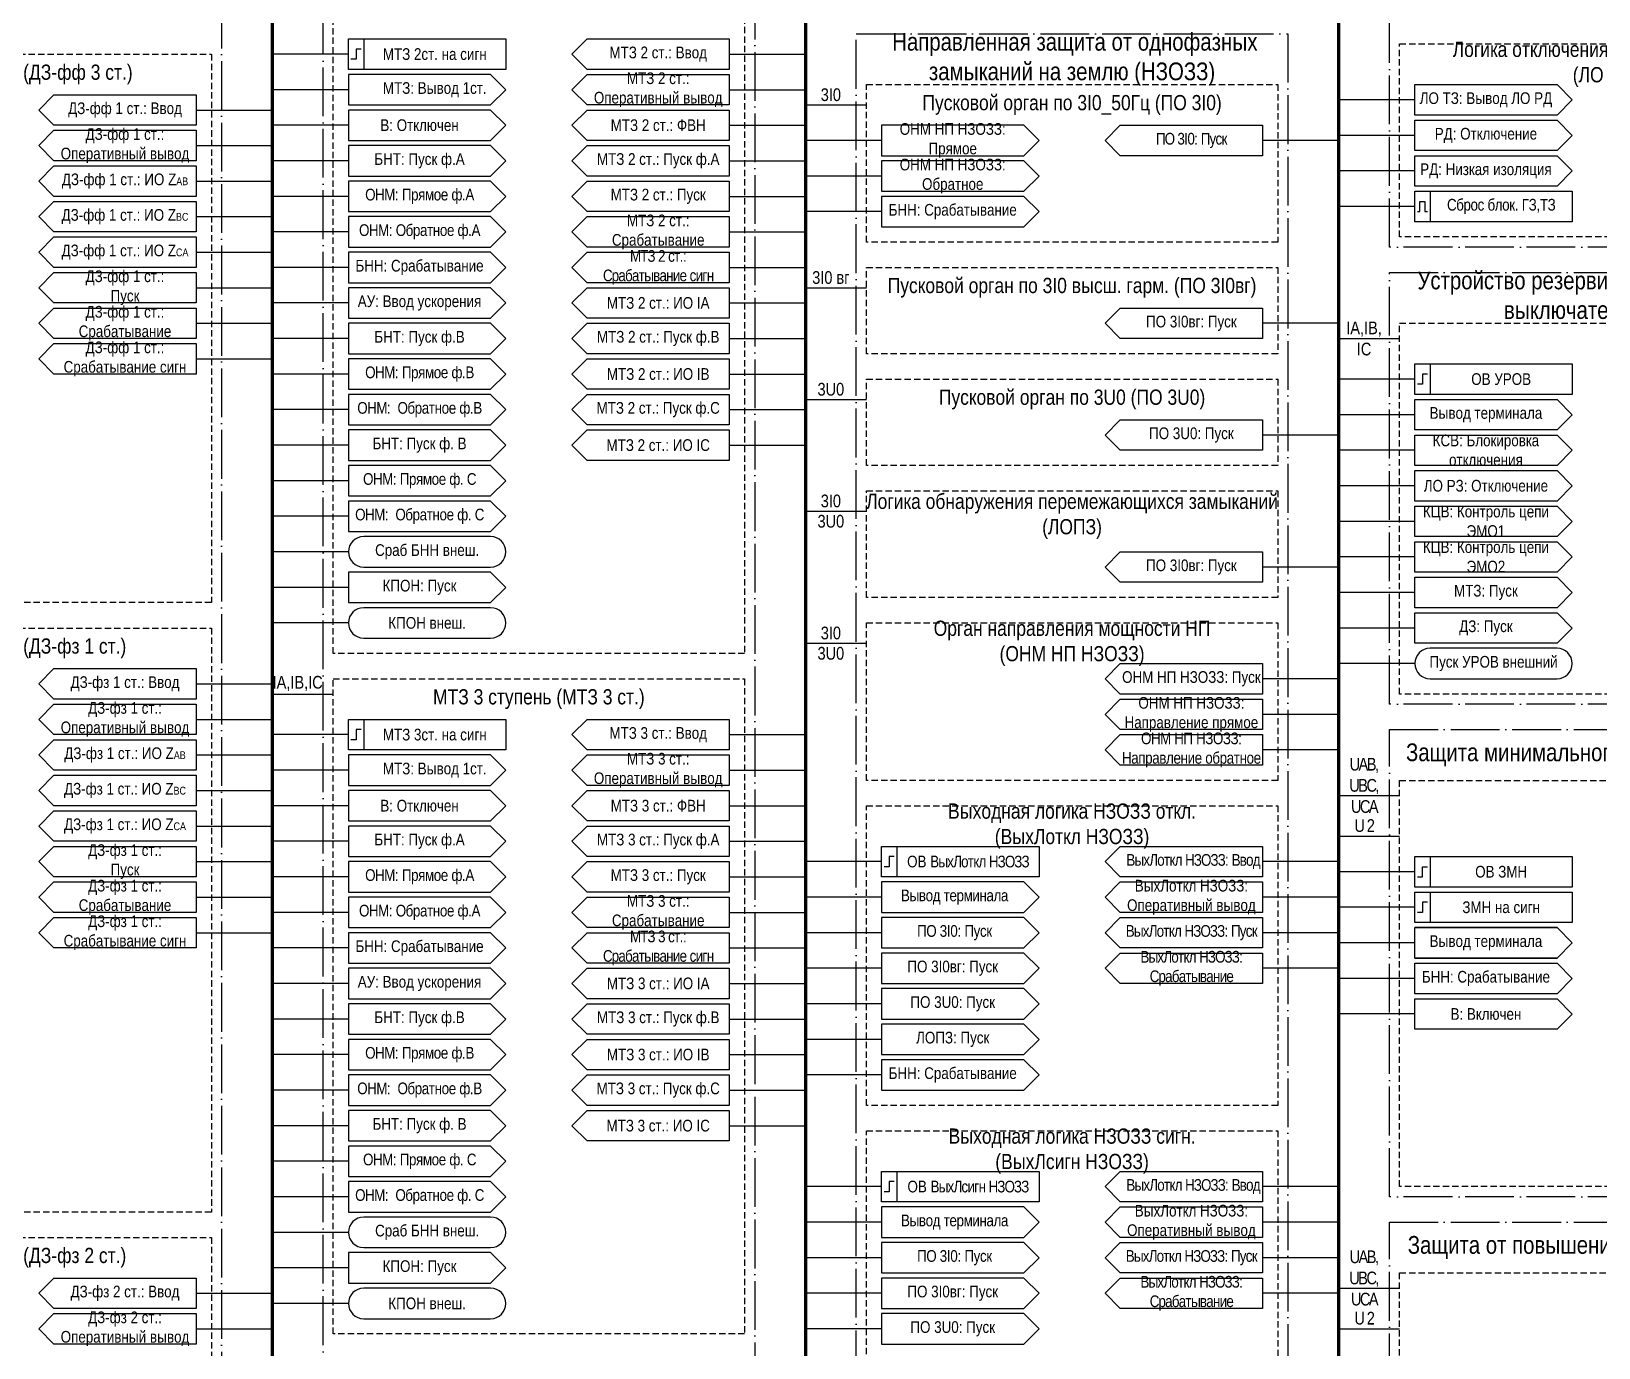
# Model space of a CAD drawing. Header units: millimetres. Extents: x -32357 to 1150, y -489 to 2440.
# Drawn here: x -28495.4 to -28186.8, y 233.3 to 492.5 of the extents above; entities that cross this region are included whole.
import ezdxf

# ---------------------------------------------------------------- set-up
doc = ezdxf.new("R2010")
doc.units = ezdxf.units.MM
doc.linetypes.add('ACAD_ISO04W100', pattern=[30, 24, -3, 0, -3])
doc.linetypes.add('штриховая2', pattern=[0.375, 0.25, -0.125])
doc.layers.add('TEXT', color=7, linetype='Continuous', lineweight=25)
doc.styles.add('2.5_Gost_RD', font='ARIALN.TTF', dxfattribs={"height": 2.5})
doc.styles.add('3.5_Gost_RD', font='ARIALN.TTF', dxfattribs={"height": 3.5})

msp = doc.modelspace()

# ---------------------------------------------------------------- linework, layer by layer
at = {"lineweight": 100, "ltscale": 100}
for p, q in [((-28448, 782), (-28448, -216)), ((-28343, 782), (-28343, -216)), ((-28238, 782), (-28238, -216))]:
    msp.add_line(p, q, dxfattribs=at)
at = {"ltscale": 100}
for p, q in [((-28433, 488), (-28448, 488)), ((-28358, 488), (-28343, 488)), ((-28433, 481), (-28448, 481)), ((-28358, 481), (-28343, 481)), ((-28223, 479), (-28238, 479)), ((-28463, 477), (-28448, 477)), ((-28343, 478), (-28331, 478)), ((-28433, 474), (-28448, 474)), ((-28358, 474), (-28343, 474)), ((-28463, 470), (-28448, 470)), ((-28328, 471), (-28343, 471)), ((-28238, 471), (-28253, 471)), ((-28223, 472), (-28238, 472)), ((-28433, 467), (-28448, 467)), ((-28358, 467), (-28343, 467)), ((-28463, 463), (-28448, 463)), ((-28328, 464), (-28343, 464)), ((-28223, 465), (-28238, 465)), ((-28433, 460), (-28448, 460)), ((-28358, 460), (-28343, 460)), ((-28328, 457), (-28343, 457)), ((-28223, 458), (-28238, 458)), ((-28463, 456), (-28448, 456)), ((-28433, 453), (-28448, 453)), ((-28358, 453), (-28343, 453)), ((-28463, 449), (-28448, 449)), ((-28433, 446), (-28448, 446)), ((-28358, 446), (-28343, 446)), ((-28463, 442), (-28448, 442)), ((-28343, 442), (-28331, 442)), ((-28433, 439), (-28448, 439)), ((-28358, 439), (-28343, 439)), ((-28463, 435), (-28448, 435)), ((-28238, 435), (-28253, 435)), ((-28433, 432), (-28448, 432)), ((-28358, 432), (-28343, 432)), ((-28238, 432), (-28226, 432)), ((-28463, 428), (-28448, 428)), ((-28433, 425), (-28448, 425)), ((-28358, 425), (-28343, 425)), ((-28223, 424), (-28238, 424)), ((-28343, 420), (-28331, 420)), ((-28433, 418), (-28448, 418)), ((-28358, 418), (-28343, 418)), ((-28223, 417), (-28238, 417)), ((-28433, 411), (-28448, 411)), ((-28358, 411), (-28343, 411)), ((-28238, 413), (-28253, 413)), ((-28223, 410), (-28238, 410)), ((-28433, 404), (-28448, 404)), ((-28223, 403), (-28238, 403)), ((-28433, 397), (-28448, 397)), ((-28343, 398), (-28331, 398)), ((-28223, 396), (-28238, 396)), ((-28433, 390), (-28448, 390)), ((-28223, 389), (-28238, 389)), ((-28238, 387), (-28253, 387)), ((-28433, 383), (-28448, 383)), ((-28223, 382), (-28238, 382)), ((-28433, 376), (-28448, 376)), ((-28223, 375), (-28238, 375)), ((-28343, 372), (-28331, 372)), ((-28223, 368), (-28238, 368)), ((-28238, 365), (-28253, 365)), ((-28463, 364), (-28448, 364)), ((-28448, 362), (-28436, 362)), ((-28463, 357), (-28448, 357)), ((-28238, 358), (-28253, 358)), ((-28433, 354), (-28448, 354)), ((-28358, 354), (-28343, 354)), ((-28463, 350), (-28448, 350)), ((-28238, 351), (-28253, 351)), ((-28433, 347), (-28448, 347)), ((-28358, 347), (-28343, 347)), ((-28463, 343), (-28448, 343)), ((-28433, 340), (-28448, 340)), ((-28358, 340), (-28343, 340)), ((-28238, 342), (-28226, 342)), ((-28463, 336), (-28448, 336)), ((-28238, 334), (-28226, 334)), ((-28433, 333), (-28448, 333)), ((-28358, 333), (-28343, 333)), ((-28463, 329), (-28448, 329)), ((-28328, 329), (-28343, 329)), ((-28238, 329), (-28253, 329)), ((-28433, 326), (-28448, 326)), ((-28358, 326), (-28343, 326)), ((-28223, 327), (-28238, 327)), ((-28463, 322), (-28448, 322)), ((-28328, 322), (-28343, 322)), ((-28238, 322), (-28253, 322)), ((-28433, 319), (-28448, 319)), ((-28358, 319), (-28343, 319)), ((-28223, 320), (-28238, 320)), ((-28463, 315), (-28448, 315)), ((-28328, 315), (-28343, 315)), ((-28238, 315), (-28253, 315)), ((-28433, 312), (-28448, 312)), ((-28358, 312), (-28343, 312)), ((-28223, 313), (-28238, 313)), ((-28328, 308), (-28343, 308)), ((-28238, 308), (-28253, 308)), ((-28223, 306), (-28238, 306)), ((-28433, 305), (-28448, 305)), ((-28358, 305), (-28343, 305)), ((-28328, 301), (-28343, 301)), ((-28433, 298), (-28448, 298)), ((-28358, 298), (-28343, 298)), ((-28223, 299), (-28238, 299)), ((-28328, 294), (-28343, 294)), ((-28433, 291), (-28448, 291)), ((-28358, 291), (-28343, 291)), ((-28433, 284), (-28448, 284)), ((-28358, 284), (-28343, 284)), ((-28328, 287), (-28343, 287)), ((-28433, 277), (-28448, 277)), ((-28358, 277), (-28343, 277)), ((-28433, 270), (-28448, 270)), ((-28433, 263), (-28448, 263)), ((-28328, 265), (-28343, 265)), ((-28238, 265), (-28253, 265)), ((-28328, 258), (-28343, 258)), ((-28238, 258), (-28253, 258)), ((-28433, 256), (-28448, 256)), ((-28328, 251), (-28343, 251)), ((-28238, 251), (-28253, 251)), ((-28433, 249), (-28448, 249)), ((-28463, 244), (-28448, 244)), ((-28328, 244), (-28343, 244)), ((-28238, 244), (-28253, 244)), ((-28238, 245), (-28226, 245)), ((-28433, 242), (-28448, 242)), ((-28463, 237), (-28448, 237)), ((-28328, 237), (-28343, 237)), ((-28238, 237), (-28226, 237))]:
    msp.add_line(p, q, dxfattribs=at)
at = {"color": 251, "linetype": 'ACAD_ISO04W100', "lineweight": 30, "ltscale": 0.4, "true_color": 0x58595b}
for points in [[(-28543, 777), (-28458, 777), (-28458, -211), (-28543, -211)], [(-28438, 682), (-28353, 682), (-28353, -105), (-28438, -105)], [(-28228, 639), (-28143, 639), (-28143, 450), (-28228, 450)], [(-28333, 492), (-28248, 492), (-28248, 215), (-28333, 215)], [(-28228, 445), (-28143, 445), (-28143, 360), (-28228, 360)], [(-28228, 355), (-28143, 355), (-28143, 263), (-28228, 263)], [(-28228, 258), (-28143, 258), (-28143, 166), (-28228, 166)]]:
    msp.add_lwpolyline(points, close=True, dxfattribs=at)
at = {"linetype": 'штриховая2', "ltscale": 5}
for points in [[(-28436, 499), (-28355, 499), (-28355, 370), (-28436, 370)], [(-28541, 488), (-28460, 488), (-28460, 380), (-28541, 380)], [(-28226, 490), (-28145, 490), (-28145, 452), (-28226, 452)], [(-28331, 482), (-28250, 482), (-28250, 451), (-28331, 451)], [(-28331, 446), (-28250, 446), (-28250, 429), (-28331, 429)], [(-28226, 435), (-28145, 435), (-28145, 362), (-28226, 362)], [(-28331, 424), (-28250, 424), (-28250, 407), (-28331, 407)], [(-28331, 402), (-28250, 402), (-28250, 381), (-28331, 381)], [(-28541, 375), (-28460, 375), (-28460, 260), (-28541, 260)], [(-28331, 376), (-28250, 376), (-28250, 345), (-28331, 345)], [(-28436, 365), (-28355, 365), (-28355, 236), (-28436, 236)], [(-28226, 345), (-28145, 345), (-28145, 265), (-28226, 265)], [(-28331, 340), (-28250, 340), (-28250, 281), (-28331, 281)], [(-28331, 276), (-28250, 276), (-28250, 217), (-28331, 217)], [(-28541, 255), (-28460, 255), (-28460, 140), (-28541, 140)], [(-28226, 248), (-28145, 248), (-28145, 168), (-28226, 168)]]:
    msp.add_lwpolyline(points, close=True, dxfattribs=at)
at = {"ltscale": 100}
for points in [[(-28433, 491), (-28430, 491), (-28430, 485), (-28433, 485)], [(-28433, 491), (-28402, 491), (-28402, 485), (-28433, 485)], [(-28358, 491), (-28358, 485), (-28386, 485), (-28389, 488), (-28386, 491)], [(-28358, 484), (-28358, 478), (-28386, 478), (-28389, 481), (-28386, 484)], [(-28463, 474), (-28491, 474), (-28494, 477), (-28491, 480), (-28463, 480)], [(-28491, 473), (-28463, 473), (-28463, 467), (-28491, 467), (-28494, 470)], [(-28358, 470), (-28358, 464), (-28386, 464), (-28389, 467), (-28386, 470)], [(-28463, 460), (-28491, 460), (-28494, 463), (-28491, 466), (-28463, 466)], [(-28358, 463), (-28358, 457), (-28386, 457), (-28389, 460), (-28386, 463)], [(-28223, 461), (-28192, 461), (-28192, 455), (-28223, 455)], [(-28223, 461), (-28220, 461), (-28220, 455), (-28223, 455)], [(-28463, 453), (-28491, 453), (-28494, 456), (-28491, 459), (-28463, 459)], [(-28358, 456), (-28358, 450), (-28386, 450), (-28389, 453), (-28386, 456)], [(-28463, 446), (-28491, 446), (-28494, 449), (-28491, 452), (-28463, 452)], [(-28358, 449), (-28358, 443), (-28386, 443), (-28389, 446), (-28386, 449)], [(-28463, 439), (-28491, 439), (-28494, 442), (-28491, 445), (-28463, 445)], [(-28358, 442), (-28358, 436), (-28386, 436), (-28389, 439), (-28386, 442)], [(-28463, 432), (-28491, 432), (-28494, 435), (-28491, 438), (-28463, 438)], [(-28358, 435), (-28358, 429), (-28386, 429), (-28389, 432), (-28386, 435)], [(-28463, 425), (-28491, 425), (-28494, 428), (-28491, 431), (-28463, 431)], [(-28358, 428), (-28358, 422), (-28386, 422), (-28389, 425), (-28386, 428)], [(-28223, 427), (-28220, 427), (-28220, 421), (-28223, 421)], [(-28223, 427), (-28192, 427), (-28192, 421), (-28223, 421)], [(-28358, 421), (-28358, 415), (-28386, 415), (-28389, 418), (-28386, 421)], [(-28358, 414), (-28358, 408), (-28386, 408), (-28389, 411), (-28386, 414)], [(-28463, 361), (-28491, 361), (-28494, 364), (-28491, 367), (-28463, 367)], [(-28491, 360), (-28463, 360), (-28463, 354), (-28491, 354), (-28494, 357)], [(-28433, 357), (-28430, 357), (-28430, 351), (-28433, 351)], [(-28433, 357), (-28402, 357), (-28402, 351), (-28433, 351)], [(-28358, 357), (-28358, 351), (-28386, 351), (-28389, 354), (-28386, 357)], [(-28463, 347), (-28491, 347), (-28494, 350), (-28491, 353), (-28463, 353)], [(-28358, 350), (-28358, 344), (-28386, 344), (-28389, 347), (-28386, 350)], [(-28463, 340), (-28491, 340), (-28494, 343), (-28491, 346), (-28463, 346)], [(-28463, 333), (-28491, 333), (-28494, 336), (-28491, 339), (-28463, 339)], [(-28358, 336), (-28358, 330), (-28386, 330), (-28389, 333), (-28386, 336)], [(-28463, 326), (-28491, 326), (-28494, 329), (-28491, 332), (-28463, 332)], [(-28328, 332), (-28325, 332), (-28325, 326), (-28328, 326)], [(-28328, 332), (-28297, 332), (-28297, 326), (-28328, 326)], [(-28358, 329), (-28358, 323), (-28386, 323), (-28389, 326), (-28386, 329)], [(-28223, 330), (-28192, 330), (-28192, 324), (-28223, 324)], [(-28223, 330), (-28220, 330), (-28220, 324), (-28223, 324)], [(-28463, 319), (-28491, 319), (-28494, 322), (-28491, 325), (-28463, 325)], [(-28358, 322), (-28358, 316), (-28386, 316), (-28389, 319), (-28386, 322)], [(-28223, 323), (-28220, 323), (-28220, 317), (-28223, 317)], [(-28223, 323), (-28192, 323), (-28192, 317), (-28223, 317)], [(-28463, 312), (-28491, 312), (-28494, 315), (-28491, 318), (-28463, 318)], [(-28358, 315), (-28358, 309), (-28386, 309), (-28389, 312), (-28386, 315)], [(-28358, 308), (-28358, 302), (-28386, 302), (-28389, 305), (-28386, 308)], [(-28358, 301), (-28358, 295), (-28386, 295), (-28389, 298), (-28386, 301)], [(-28358, 294), (-28358, 288), (-28386, 288), (-28389, 291), (-28386, 294)], [(-28358, 287), (-28358, 281), (-28386, 281), (-28389, 284), (-28386, 287)], [(-28358, 280), (-28358, 274), (-28386, 274), (-28389, 277), (-28386, 280)], [(-28328, 268), (-28325, 268), (-28325, 262), (-28328, 262)], [(-28328, 268), (-28297, 268), (-28297, 262), (-28328, 262)], [(-28463, 241), (-28491, 241), (-28494, 244), (-28491, 247), (-28463, 247)], [(-28491, 240), (-28463, 240), (-28463, 234), (-28491, 234), (-28494, 237)]]:
    msp.add_lwpolyline(points, close=True, dxfattribs=at)
at = {"lineweight": 30, "ltscale": 100}
for points in [[(-28430.5, 489), (-28431.5, 489), (-28431.5, 487), (-28432.5, 487)], [(-28222.5, 457), (-28222, 457), (-28222, 459), (-28221, 459), (-28221, 457), (-28220.5, 457)], [(-28220.5, 425), (-28221.5, 425), (-28221.5, 423), (-28222.5, 423)], [(-28430.5, 355), (-28431.5, 355), (-28431.5, 353), (-28432.5, 353)], [(-28325.5, 330), (-28326.5, 330), (-28326.5, 328), (-28327.5, 328)], [(-28222.5, 326), (-28221.5, 326), (-28221.5, 328), (-28220.5, 328)], [(-28220.5, 321), (-28221.5, 321), (-28221.5, 319), (-28222.5, 319)], [(-28325.5, 266), (-28326.5, 266), (-28326.5, 264), (-28327.5, 264)]]:
    msp.add_lwpolyline(points, dxfattribs=at)
at = {"ltscale": 100}
for points in [[(-28402, 481), (-28405, 484), (-28433, 484), (-28433, 478), (-28405, 478), (-28402, 481)], [(-28223, 482), (-28195, 482), (-28192, 479), (-28195, 476), (-28223, 476), (-28223, 482)], [(-28402, 474), (-28405, 477), (-28433, 477), (-28433, 471), (-28405, 471), (-28402, 474)], [(-28358, 471), (-28386, 471), (-28389, 474), (-28386, 477), (-28358, 477), (-28358, 471), (-28386, 471), (-28389, 474), (-28386, 477), (-28358, 477)], [(-28297, 471), (-28300, 474), (-28328, 474), (-28328, 468), (-28300, 468), (-28297, 471)], [(-28284, 471), (-28281, 474), (-28253, 474), (-28253, 468), (-28281, 468), (-28284, 471)], [(-28223, 475), (-28195, 475), (-28192, 472), (-28195, 469), (-28223, 469), (-28223, 475)], [(-28402, 467), (-28405, 470), (-28433, 470), (-28433, 464), (-28405, 464), (-28402, 467)], [(-28297, 464), (-28300, 467), (-28328, 467), (-28328, 461), (-28300, 461), (-28297, 464)], [(-28223, 468), (-28195, 468), (-28192, 465), (-28195, 462), (-28223, 462), (-28223, 468)], [(-28402, 460), (-28405, 463), (-28433, 463), (-28433, 457), (-28405, 457), (-28402, 460)], [(-28297, 457), (-28300, 460), (-28328, 460), (-28328, 454), (-28300, 454), (-28297, 457)], [(-28402, 453), (-28405, 456), (-28433, 456), (-28433, 450), (-28405, 450), (-28402, 453)], [(-28402, 446), (-28405, 449), (-28433, 449), (-28433, 443), (-28405, 443), (-28402, 446)], [(-28402, 439), (-28405, 442), (-28433, 442), (-28433, 436), (-28405, 436), (-28402, 439)], [(-28284, 435), (-28281, 438), (-28253, 438), (-28253, 432), (-28281, 432), (-28284, 435)], [(-28402, 432), (-28405, 435), (-28433, 435), (-28433, 429), (-28405, 429), (-28402, 432)], [(-28402, 425), (-28405, 428), (-28433, 428), (-28433, 422), (-28405, 422), (-28402, 425)], [(-28402, 418), (-28405, 421), (-28433, 421), (-28433, 415), (-28405, 415), (-28402, 418)], [(-28223, 420), (-28195, 420), (-28192, 417), (-28195, 414), (-28223, 414), (-28223, 420)], [(-28402, 411), (-28405, 414), (-28433, 414), (-28433, 408), (-28405, 408), (-28402, 411)], [(-28284, 413), (-28281, 416), (-28253, 416), (-28253, 410), (-28281, 410), (-28284, 413)], [(-28223, 413), (-28195, 413), (-28192, 410), (-28195, 407), (-28223, 407), (-28223, 413)], [(-28402, 404), (-28405, 407), (-28433, 407), (-28433, 401), (-28405, 401), (-28402, 404)], [(-28223, 406), (-28195, 406), (-28192, 403), (-28195, 400), (-28223, 400), (-28223, 406)], [(-28402, 397), (-28405, 400), (-28433, 400), (-28433, 394), (-28405, 394), (-28402, 397)], [(-28223, 399), (-28195, 399), (-28192, 396), (-28195, 393), (-28223, 393), (-28223, 399)], [(-28223, 392), (-28195, 392), (-28192, 389), (-28195, 386), (-28223, 386), (-28223, 392)], [(-28284, 387), (-28281, 390), (-28253, 390), (-28253, 384), (-28281, 384), (-28284, 387)], [(-28402, 383), (-28405, 386), (-28433, 386), (-28433, 380), (-28405, 380), (-28402, 383)], [(-28223, 385), (-28195, 385), (-28192, 382), (-28195, 379), (-28223, 379), (-28223, 385)], [(-28223, 378), (-28195, 378), (-28192, 375), (-28195, 372), (-28223, 372), (-28223, 378)], [(-28284, 365), (-28281, 368), (-28253, 368), (-28253, 362), (-28281, 362), (-28284, 365)], [(-28284, 358), (-28281, 361), (-28253, 361), (-28253, 355), (-28281, 355), (-28284, 358)], [(-28284, 351), (-28281, 354), (-28253, 354), (-28253, 348), (-28281, 348), (-28284, 351)], [(-28402, 347), (-28405, 350), (-28433, 350), (-28433, 344), (-28405, 344), (-28402, 347)], [(-28402, 340), (-28405, 343), (-28433, 343), (-28433, 337), (-28405, 337), (-28402, 340)], [(-28358, 337), (-28386, 337), (-28389, 340), (-28386, 343), (-28358, 343), (-28358, 337), (-28386, 337), (-28389, 340), (-28386, 343), (-28358, 343)], [(-28402, 333), (-28405, 336), (-28433, 336), (-28433, 330), (-28405, 330), (-28402, 333)], [(-28284, 329), (-28281, 332), (-28253, 332), (-28253, 326), (-28281, 326), (-28284, 329)], [(-28402, 326), (-28405, 329), (-28433, 329), (-28433, 323), (-28405, 323), (-28402, 326)], [(-28297, 322), (-28300, 325), (-28328, 325), (-28328, 319), (-28300, 319), (-28297, 322)], [(-28284, 322), (-28281, 325), (-28253, 325), (-28253, 319), (-28281, 319), (-28284, 322)], [(-28402, 319), (-28405, 322), (-28433, 322), (-28433, 316), (-28405, 316), (-28402, 319)], [(-28297, 315), (-28300, 318), (-28328, 318), (-28328, 312), (-28300, 312), (-28297, 315)], [(-28284, 315), (-28281, 318), (-28253, 318), (-28253, 312), (-28281, 312), (-28284, 315)], [(-28402, 312), (-28405, 315), (-28433, 315), (-28433, 309), (-28405, 309), (-28402, 312)], [(-28297, 308), (-28300, 311), (-28328, 311), (-28328, 305), (-28300, 305), (-28297, 308)], [(-28284, 308), (-28281, 311), (-28253, 311), (-28253, 305), (-28281, 305), (-28284, 308)], [(-28223, 308.98), (-28195, 308.98), (-28192, 305.98), (-28195, 302.98), (-28223, 302.98), (-28223, 308.98)], [(-28402, 305), (-28405, 308), (-28433, 308), (-28433, 302), (-28405, 302), (-28402, 305)], [(-28297, 301), (-28300, 304), (-28328, 304), (-28328, 298), (-28300, 298), (-28297, 301)], [(-28402, 298), (-28405, 301), (-28433, 301), (-28433, 295), (-28405, 295), (-28402, 298)], [(-28223, 301.98), (-28195, 301.98), (-28192, 298.98), (-28195, 295.98), (-28223, 295.98), (-28223, 301.98)], [(-28297, 294), (-28300, 297), (-28328, 297), (-28328, 291), (-28300, 291), (-28297, 294)], [(-28402, 291), (-28405, 294), (-28433, 294), (-28433, 288), (-28405, 288), (-28402, 291)], [(-28297, 287), (-28300, 290), (-28328, 290), (-28328, 284), (-28300, 284), (-28297, 287)], [(-28402, 284), (-28405, 287), (-28433, 287), (-28433, 281), (-28405, 281), (-28402, 284)], [(-28402, 277), (-28405, 280), (-28433, 280), (-28433, 274), (-28405, 274), (-28402, 277)], [(-28402, 270), (-28405, 273), (-28433, 273), (-28433, 267), (-28405, 267), (-28402, 270)], [(-28402, 263), (-28405, 266), (-28433, 266), (-28433, 260), (-28405, 260), (-28402, 263)], [(-28284, 265), (-28281, 268), (-28253, 268), (-28253, 262), (-28281, 262), (-28284, 265)], [(-28297, 258), (-28300, 261), (-28328, 261), (-28328, 255), (-28300, 255), (-28297, 258)], [(-28284, 258), (-28281, 261), (-28253, 261), (-28253, 255), (-28281, 255), (-28284, 258)], [(-28297, 251), (-28300, 254), (-28328, 254), (-28328, 248), (-28300, 248), (-28297, 251)], [(-28284, 251), (-28281, 254), (-28253, 254), (-28253, 248), (-28281, 248), (-28284, 251)], [(-28402, 249), (-28405, 252), (-28433, 252), (-28433, 246), (-28405, 246), (-28402, 249)], [(-28297, 244), (-28300, 247), (-28328, 247), (-28328, 241), (-28300, 241), (-28297, 244)], [(-28284, 244), (-28281, 247), (-28253, 247), (-28253, 241), (-28281, 241), (-28284, 244)], [(-28297, 237), (-28300, 240), (-28328, 240), (-28328, 234), (-28300, 234), (-28297, 237)]]:
    msp.add_lwpolyline(points, dxfattribs=at)
for points in [[(-28430, 387), (-28405, 387, 1), (-28405, 393), (-28430, 393, 1)], [(-28430, 373), (-28405, 373, 1), (-28405, 379), (-28430, 379, 1)], [(-28220, 365), (-28195, 365, 1), (-28195, 371), (-28220, 371, 1)], [(-28430, 253), (-28405, 253, 1), (-28405, 259), (-28430, 259, 1)], [(-28430, 239), (-28405, 239, 1), (-28405, 245), (-28430, 245, 1)]]:
    msp.add_lwpolyline(points, format="xyb", close=True, dxfattribs=at)
at = {"layer": 'TEXT', "ltscale": 100}
msp.add_lwpolyline([(-28223, 310), (-28195, 310), (-28192, 313), (-28195, 316), (-28223, 316), (-28195, 316), (-28192, 313), (-28195, 310), (-28223, 310), (-28223, 316)], dxfattribs=at)

# ---------------------------------------------------------------- texts
at = {"color": 0, "ltscale": 100, "char_height": 2.3, "attachment_point": 5, "style": '2.5_Gost_RD'}
for s, insert, width in [('{\\C256;МТЗ 2ст. на сигн}', (-28416, 488), 28), ('{\\C256;МТЗ 2 ст.: ФВН}', (-28372, 474), 28), ('{\\C256;РД: Низкая изоляция}', (-28209, 465), 28), ('{\\T0.95;\\C256;Сброс блок. ГЗ,ТЗ}', (-28206, 458), 28), ('{\\C256;МТЗ 3ст. на сигн}', (-28416, 354), 28), ('{\\C256;МТЗ 3 ст.: ФВН}', (-28372, 340), 28), ('{\\C256;ОВ ЗМН}', (-28206, 327), 28), ('{\\C256;ЗМН на сигн}', (-28206, 320), 27.6764), ('{\\C256;БНН: Срабатывание}', (-28209, 305.98), 28), ('{\\C256;В: Включен}', (-28209, 298.98), 28)]:
    msp.add_mtext(s, dxfattribs=dict(at, insert=insert, width=width))
at = {"ltscale": 100, "attachment_point": 5, "style": '2.5_Gost_RD'}
for s, insert, char_height, width in [('МТЗ 2 ст.: Ввод', (-28372, 488), 2.3, 28), ('МТЗ 2 ст.: Оперативный вывод', (-28372, 481), 2.3, 28), ('ДЗ-фф 1 ст.: Ввод', (-28477, 477), 2.3, 28), ('ЛО ТЗ: Вывод ЛО РД', (-28209, 479), 2.3, 28), ('ДЗ-фф 1 ст.: Оперативный вывод', (-28477, 470), 2.3, 28), ('РД: Отключение', (-28209, 472), 2.3, 28), ('МТЗ 2 ст.: Пуск ф.А', (-28372, 467), 2.3, 28), ('ДЗ-фф 1 ст.: ИО {\\C7;Z\\H0.66667x;АВ}', (-28477, 463), 2.3, 28), ('МТЗ 2 ст.: Пуск', (-28372, 460), 2.3, 28), ('ДЗ-фф 1 ст.: ИО {\\C7;Z\\H0.66667x;BC}', (-28477, 456), 2.3, 28), ('МТЗ 2 ст.: Срабатывание ', (-28372, 453), 2.3, 28), ('ДЗ-фф 1 ст.: ИО {\\C7;Z\\H0.66667x;CA}', (-28477, 449), 2.3, 28), ('{\\T0.9;МТЗ 2 ст.: Срабатывание сигн}', (-28372, 446), 2.3, 28), ('ДЗ-фф 1 ст.: \\PПуск', (-28477, 442), 2.3, 28), ('ДЗ-фф 1 ст.: Срабатывание', (-28477, 435), 2.3, 28), ('МТЗ 2 ст.: ИО IА', (-28372, 439), 2.3, 28), ('IA,IB, IC', (-28233, 432), 2.5, 10), ('МТЗ 2 ст.: Пуск ф.В', (-28372, 432), 2.3, 28), ('ДЗ-фф 1 ст.: Срабатывание сигн', (-28477, 428), 2.3, 28), ('МТЗ 2 ст.: ИО IВ', (-28372, 425), 2.3, 28), ('МТЗ 2 ст.: Пуск ф.С', (-28372, 418), 2.3, 28), ('МТЗ 2 ст.: ИО IС', (-28372, 411), 2.3, 28), ('Сраб БНН внеш.', (-28417.5, 390), 2.3, 31), ('КПОН: Пуск', (-28419, 383), 2.3, 28), ('КПОН внеш.', (-28417.5, 376), 2.3, 31), ('ДЗ-фз 1 ст.: Ввод', (-28477, 364), 2.3, 28), ('IA,IB,IC\\P ', (-28443, 362), 2.5, 10), ('ДЗ-фз 1 ст.: Оперативный вывод', (-28477, 357), 2.3, 28), ('МТЗ 3 ст.: Ввод', (-28372, 354), 2.3, 28), ('ДЗ-фз 1 ст.: ИО {\\C7;Z\\H0.66667x;АВ}', (-28477, 350), 2.3, 28), ('МТЗ 3 ст.: Оперативный вывод', (-28372, 347), 2.3, 28), ('{\\T0.8;UAB, UBC, UCA}', (-28233, 344), 2.5, 10), ('ДЗ-фз 1 ст.: ИО {\\C7;Z\\H0.66667x;BC}', (-28477, 343), 2.3, 28), ('ДЗ-фз 1 ст.: ИО {\\C7;Z\\H0.66667x;CA}', (-28477, 336), 2.3, 28), ('{\\T0.8;U 2\\P }', (-28233, 334), 2.5, 10), ('МТЗ 3 ст.: Пуск ф.А', (-28372, 333), 2.3, 28), ('ДЗ-фз 1 ст.: \\PПуск', (-28477, 329), 2.3, 28), ('МТЗ 3 ст.: Пуск', (-28372, 326), 2.3, 28), ('ДЗ-фз 1 ст.: Срабатывание', (-28477, 322), 2.3, 28), ('МТЗ 3 ст.: Срабатывание ', (-28372, 319), 2.3, 28), ('ДЗ-фз 1 ст.: Срабатывание сигн', (-28477, 315), 2.3, 28), ('{\\T0.9;МТЗ 3 ст.: Срабатывание сигн}', (-28372, 312), 2.3, 28), ('МТЗ 3 ст.: ИО IА', (-28372, 305), 2.3, 28), ('МТЗ 3 ст.: Пуск ф.В', (-28372, 298), 2.3, 28), ('МТЗ 3 ст.: ИО IВ', (-28372, 291), 2.3, 28), ('МТЗ 3 ст.: Пуск ф.С', (-28372, 284), 2.3, 28), ('МТЗ 3 ст.: ИО IС', (-28372, 277), 2.3, 28), ('Сраб БНН внеш.', (-28417.5, 256), 2.3, 31), ('КПОН: Пуск', (-28419, 249), 2.3, 28), ('{\\T0.8;UAB, UBC, UCA}', (-28233, 247), 2.5, 10), ('ДЗ-фз 2 ст.: Ввод', (-28477, 244), 2.3, 28), ('КПОН внеш.', (-28417.5, 242), 2.3, 31), ('ДЗ-фз 2 ст.: Оперативный вывод', (-28477, 237), 2.3, 28), ('{\\T0.8;U 2\\P }', (-28233, 237), 2.5, 10)]:
    msp.add_mtext(s, dxfattribs=dict(at, insert=insert, char_height=char_height, width=width))
at = {"color": 30, "ltscale": 100, "attachment_point": 5, "style": '3.5_Gost_RD'}
for s, insert, char_height, width in [('Логика отключения от реле давления ^J(ЛО РД)', (-28185.5, 486), 3, 81), ('Устройство резервирования при отказе выключателя (УРОВ)', (-28185.5, 440), 3.5, 85), ('{\\C30;\\c1938679;МТЗ 3 ступень (МТЗ 3 ст.)}', (-28395.5, 361), 3, 81), ('Защита минимального напряжения (ЗМН)', (-28185.5, 350), 3.5, 85), ('Защита от повышения напряжения (ЗПН)', (-28185.5, 253), 3.5, 85)]:
    msp.add_mtext(s, dxfattribs=dict(at, insert=insert, char_height=char_height, width=width))
at = {"color": 30, "ltscale": 100, "true_color": 0xf7941d, "char_height": 3, "width": 81, "attachment_point": 5, "style": '3.5_Gost_RD'}
for s, insert in [('ДЗ-фф 3 ступень (ДЗ-фф 3 ст.)', (-28500.5, 484)), ('ДЗ-фз 1 ступень (ДЗ-фз 1 ст.)', (-28500.5, 371)), ('ДЗ-фз 2 ступень (ДЗ-фз 2 ст.)', (-28500.5, 251))]:
    msp.add_mtext(s, dxfattribs=dict(at, insert=insert))
at = {"layer": 'TEXT', "color": 30, "ltscale": 100, "attachment_point": 5, "style": '3.5_Gost_RD'}
for s, insert, char_height, width in [(' Направленная защита от однофазных замыканий на землю (НЗОЗЗ)', (-28290.5, 487), 3.5, 85), ('Пусковой орган по 3I0_50Гц (ПО 3I0)', (-28290.5, 478), 3, 81), ('Пусковой орган по 3I0 высш. гарм. (ПО 3I0вг)', (-28290.5, 442), 3, 81), ('Пусковой орган по 3U0 (ПО 3U0)', (-28290.5, 420), 3, 81), ('Логика обнаружения перемежающихся замыканий (ЛОПЗ)', (-28290.5, 397), 3, 81), ('Орган направления мощности НП \\P(ОНМ НП НЗОЗЗ)', (-28290.5, 372), 3, 81), ('Выходная логика НЗОЗЗ откл. \\P(ВыхЛоткл НЗОЗЗ)', (-28290.5, 336), 3, 81), ('Выходная логика НЗОЗЗ сигн. \\P(ВыхЛсигн НЗОЗЗ)', (-28290.5, 272), 3, 81)]:
    msp.add_mtext(s, dxfattribs=dict(at, insert=insert, char_height=char_height, width=width))
at = {"layer": 'TEXT', "color": 0, "ltscale": 100, "char_height": 2.3, "attachment_point": 5, "style": '2.5_Gost_RD'}
for s, insert, width in [('{\\C256;МТЗ: Вывод 1ст.}', (-28416, 481), 28), ('{\\C256;ОВ УРОВ}', (-28206, 424), 28), ('{\\C256;Вывод терминала}', (-28209, 417), 28), ('{\\C256;КСВ: Блокировка отключения}', (-28209, 410), 28), ('{\\C256;ЛО РЗ: Отключение}', (-28209, 403), 28), ('{\\C256;КЦВ: Контроль цепи ЭМО1}', (-28209, 396), 28), ('{\\C256;КЦВ: Контроль цепи ЭМО2}', (-28209, 389), 28), ('{\\C256;МТЗ: Пуск}', (-28209, 382), 28), ('{\\C256;ДЗ: Пуск}', (-28209, 375), 28), ('{\\C256;Пуск УРОВ внешний}', (-28207.5, 368), 31), ('{\\C256;ОНМ НП НЗОЗЗ: Пуск }', (-28267, 365), 28), ('{\\C256;ОНМ НП НЗОЗЗ: Направление прямое}', (-28267, 358), 28), ('{\\T0.95;\\C256;ОНМ НП НЗОЗЗ: Направление обратное}', (-28267, 351), 28), ('{\\C256;МТЗ: Вывод 1ст.}', (-28416, 347), 28), ('\\A1;{\\T0.9;\\C256; ВыхЛоткл НЗОЗЗ: Ввод }', (-28267, 329), 28), ('{\\C256;ОВ \\A1;\\T0.9;ВыхЛоткл НЗОЗЗ}', (-28311, 329), 28), ('\\A1;{\\C256;ВыхЛоткл НЗОЗЗ: Оперативный вывод}', (-28267, 322), 28), ('\\A1;{\\T0.9;\\C256;ВыхЛоткл НЗОЗЗ: Пуск }', (-28267, 315), 28), ('{\\C256;Вывод терминала}', (-28209, 313), 28), ('\\A1;{\\T0.9;\\C256;ВыхЛоткл НЗОЗЗ: Срабатывание }', (-28267, 308), 28), ('{\\C256;ОВ \\A1;\\T0.9;ВыхЛсигн НЗОЗЗ}', (-28311, 265), 28), ('\\A1;{\\T0.9;\\C256; ВыхЛоткл НЗОЗЗ: Ввод }', (-28267, 265), 28), ('\\A1;{\\C256;ВыхЛоткл НЗОЗЗ: Оперативный вывод}', (-28267, 258), 28), ('\\A1;{\\T0.9;\\C256;ВыхЛоткл НЗОЗЗ: Пуск }', (-28267, 251), 28), ('\\A1;{\\T0.9;\\C256;ВыхЛоткл НЗОЗЗ: Срабатывание }', (-28267, 244), 28)]:
    msp.add_mtext(s, dxfattribs=dict(at, insert=insert, width=width))
at = {"layer": 'TEXT', "ltscale": 100, "attachment_point": 5, "style": '2.5_Gost_RD'}
for s, insert, char_height, width in [('3I0', (-28338, 480), 2.5, 10.3415), ('В: Отключен', (-28419, 474), 2.3, 28), ('ОНМ НП НЗОЗЗ: Прямое', (-28314, 471), 2.3, 28), ('{\\T0.9;ПО 3I0: Пуск}', (-28267, 471), 2.3, 28), ('БНТ: Пуск ф.А', (-28419, 467), 2.3, 28), ('ОНМ НП НЗОЗЗ: Обратное', (-28314, 464), 2.3, 28), ('{\\T0.95;ОНМ: Прямое ф.А}', (-28419, 460), 2.3, 28), ('БНН: Срабатывание', (-28314, 457), 2.3, 28), ('{\\T0.95;ОНМ: Обратное ф.А}', (-28419, 453), 2.3, 28), ('БНН: Срабатывание', (-28419, 446), 2.3, 28), ('3I0 вг', (-28338, 444), 2.5, 10.3415), ('АУ: Ввод ускорения', (-28419, 439), 2.3, 28), ('ПО 3I0вг: Пуск', (-28267, 435), 2.3, 28), ('БНТ: Пуск ф.В', (-28419, 432), 2.3, 28), ('{\\T0.95;ОНМ: Прямое ф.В}', (-28419, 425), 2.3, 28), ('3U0', (-28338, 422), 2.5, 10.3415), ('{\\T0.95;ОНМ:  Обратное ф.В}', (-28419, 418), 2.3, 28), ('ПО 3U0: Пуск', (-28267, 413), 2.3, 28), ('БНТ: Пуск ф. В', (-28419, 411), 2.3, 28), ('{\\T0.95;ОНМ: Прямое ф. С}', (-28419, 404), 2.3, 28), ('3I0', (-28338, 400), 2.5, 10.3415), ('{\\T0.95;ОНМ:  Обратное ф. С}', (-28419, 397), 2.3, 28), ('3U0', (-28338, 396), 2.5, 10.3415), ('ПО 3I0вг: Пуск', (-28267, 387), 2.3, 28), ('3I0', (-28338, 374), 2.5, 10.3415), ('3U0', (-28338, 370), 2.5, 10.3415), ('В: Отключен', (-28419, 340), 2.3, 28), ('БНТ: Пуск ф.А', (-28419, 333), 2.3, 28), ('{\\T0.95;ОНМ: Прямое ф.А}', (-28419, 326), 2.3, 28), ('{\\T0.95; Вывод терминала}', (-28314, 322), 2.3, 28), ('{\\T0.95;ОНМ: Обратное ф.А}', (-28419, 319), 2.3, 28), ('{\\T0.95; ПО 3I0: Пуск}', (-28314, 315), 2.3, 28), ('БНН: Срабатывание', (-28419, 312), 2.3, 28), ('ПО 3I0вг: Пуск', (-28314, 308), 2.3, 28), ('АУ: Ввод ускорения', (-28419, 305), 2.3, 28), ('ПО 3U0: Пуск', (-28314, 301), 2.3, 28), ('БНТ: Пуск ф.В', (-28419, 298), 2.3, 28), ('ЛОПЗ: Пуск', (-28314, 294), 2.3, 28), ('{\\T0.95;ОНМ: Прямое ф.В}', (-28419, 291), 2.3, 28), ('БНН: Срабатывание', (-28314, 287), 2.3, 28), ('{\\T0.95;ОНМ:  Обратное ф.В}', (-28419, 284), 2.3, 28), ('БНТ: Пуск ф. В', (-28419, 277), 2.3, 28), ('{\\T0.95;ОНМ: Прямое ф. С}', (-28419, 270), 2.3, 28), ('{\\T0.95;ОНМ:  Обратное ф. С}', (-28419, 263), 2.3, 28), ('{\\T0.95; Вывод терминала}', (-28314, 258), 2.3, 28), ('{\\T0.95; ПО 3I0: Пуск}', (-28314, 251), 2.3, 28), ('ПО 3I0вг: Пуск', (-28314, 244), 2.3, 28), ('ПО 3U0: Пуск', (-28314, 237), 2.3, 28)]:
    msp.add_mtext(s, dxfattribs=dict(at, insert=insert, char_height=char_height, width=width))

doc.saveas('drawing.dxf')
